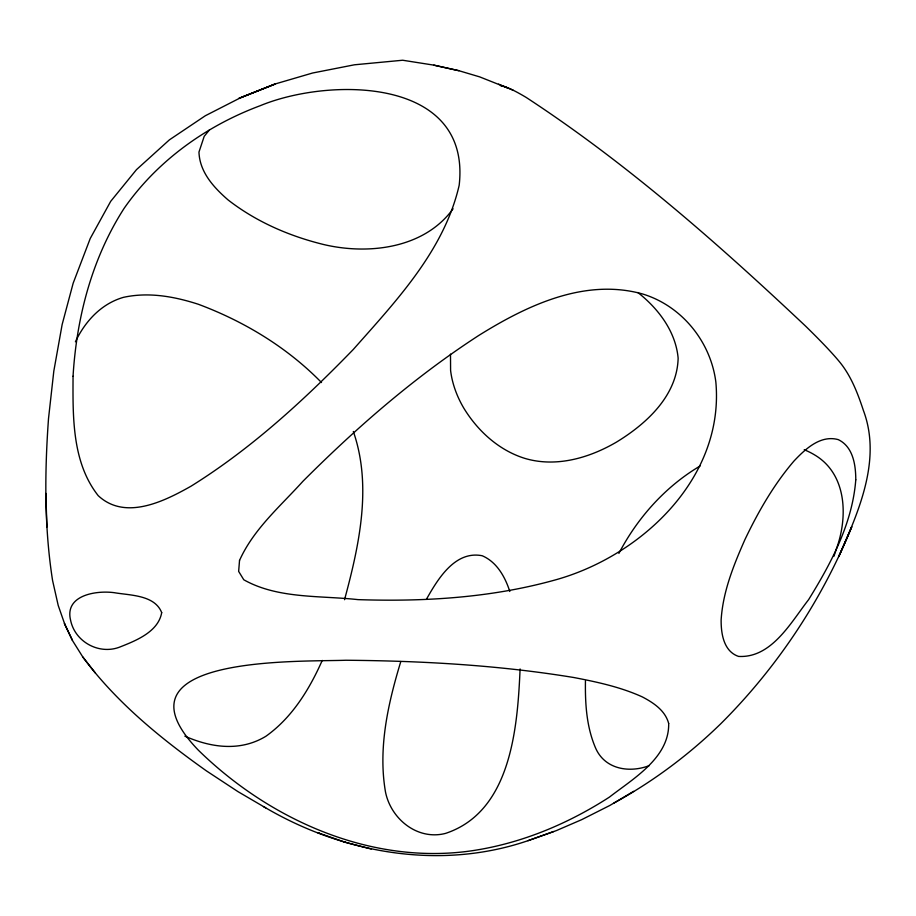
<?xml version="1.0" encoding="UTF-8"?>
<svg xmlns="http://www.w3.org/2000/svg" width="916" height="916" viewBox="0 0 916 916"><rect width="100%" height="100%" fill="white"/><g stroke="black" fill="none" stroke-linecap="round" stroke-linejoin="round"><path stroke-width="1.37" d="M64.841 624.449L58.212 605.453L52.578 580.504C44.208 527.032 44.621 472.541 48.502 418.681L53.815 371.117L62.139 324.55L73.165 283.204L90.237 238.492L110.699 201.337L136.495 169.632L169.391 139.862L205.356 115.725L241.332 97.348L275.407 83.94L238.858 98.424L274.823 84.066L312.574 73.017L354.435 64.796L402.674 60.238L433.84 65.139L458.882 70.704L479.629 76.864L508.3 88.245M450.489 354.126L450.592 370.373A66.983 42.17 60.1 0 0 463.874 408.261C477.786 431.012 498.773 450.18 524.513 458.286C555.772 467.767 589.137 458.08 616.491 442.096C646.456 423.81 677.176 395.781 678.138 358.167C675.71 331.455 658.375 308.635 637.857 292.513M344.542 599.694C359.118 545.592 372.343 486.144 353.324 431.482M400.796 661.535C388.063 703.454 377.93 748.04 385.476 791.893C390.834 818.996 417.501 840.67 445.531 833.4C511.277 811.645 517.517 727.384 520.093 668.943M322.237 660.425C309.402 689.37 292.135 717.583 265.938 736.235A509.743 186.566 69.3 0 1 204.6 743.128A512.342 187.517 69.3 0 1 184.872 736.155M618.884 553.401C637.49 517.838 665.417 486.476 700.122 465.992M75.41 341.771C85.062 321.379 101.218 303.757 123.408 297.356C148.529 291.826 174.212 296.463 198.325 304.261C244.148 321.356 287.269 347.439 321.516 382.545M426.524 599.11C437.859 578.981 455.103 550.356 482.205 555.749C496.861 562.012 505.128 576.954 509.8 591.473M453.077 208.779C424.348 248.465 368.713 255.083 323.966 244.595C289.456 236.191 256.182 221.786 228.038 199.894C213.737 187.436 199.619 172.094 198.967 152.067L204.211 136.312L209.443 129.958M633.632 791.344L609.907 805.427L581.74 819.637L556.298 830.629L527.971 840.693C440.894 870.486 344.038 853.655 265.697 807.855L263.464 806.572M613.903 803.057C651.711 782.333 686.645 756.513 717.743 726.663L720.354 724.167C776.802 668.05 821.789 600.415 851.8 526.689L838.781 556.55C858.601 511.62 881.89 459.798 863.422 410.517C857.697 393.159 850.964 375.526 839.113 361.351A133.599 10.74 41.4 0 0 805.53 326.073C717.972 243.599 627.094 163.449 526.253 97.474A351.091 28.213 41.4 0 0 500.651 85.761M527.971 840.693L553.688 831.533M649.204 765.65C629.086 773.287 604.503 769.268 595.4 747.605C586.446 726.525 585.095 703.419 585.45 680.794M458.882 70.704L433.84 65.139M371.198 849.029L344.267 842.033L345.275 842.296L317.921 832.758L319.363 833.251M498.579 84.157L513.166 90.237M265.697 807.855L237.988 791.642L206.421 770.883C160.678 738.41 116.263 702.343 82.761 656.932L72.421 640.456L64.418 623.544L72.456 640.33M82.623 656.772L95.436 673.111M45.834 493.438L46.911 526.998L46.888 526.059M833.869 556.344A116.744 33.503 -58 0 0 836.342 549.005C848.136 517.105 847.002 473.835 814.358 454.76A860.502 246.976 -58 0 0 804.225 449.745M73.051 376.247C72.856 416.62 71.917 462.294 98.207 495.659C125.229 520.826 164.147 501.384 191.009 486.201C251.305 448.68 303.963 400.246 353.278 349.477C396.239 300.895 444.249 250.377 459.179 185.261C471.488 76.829 329.256 77.104 260.167 105.718C206.157 125.847 157.277 160.769 124.141 208.31C91.978 258.278 76.601 317.314 73.051 376.247M668.68 723.48C669.367 757.795 633.277 778.589 609.449 797.092C567.748 824.022 520.872 843.579 471.603 850.804C370.877 865.345 269.522 819.774 198.371 750.204C106.714 655.146 298.158 661.936 345.767 660.253C422.058 660.848 498.544 665.153 573.908 677.531C597.232 682.008 620.67 687.057 642.391 696.939C653.577 702.835 665.245 710.518 668.68 723.48M239.523 560.466L238.652 571.401L243.782 579.771C277.903 599.007 320.188 595.423 357.996 599.625C423.639 601.801 490.06 597.896 553.63 580.389C640.616 556.939 724.636 478.289 715.843 381.995C710.656 341.565 681.733 305.807 642.471 293.944C584.637 277.88 526.792 305.497 478.656 335.531C414.639 377.037 356.793 427.36 302.944 481.255C280.399 506.25 253.492 529.15 239.523 560.466M161.697 612.632C158.365 631.628 136.484 640.456 120.431 646.799C99.638 655.364 74.998 642.15 70.578 620.166C64.418 595.079 96.363 590.225 114.317 592.698C130.278 595.434 154.735 594.896 161.697 612.632M855.773 479.812C852.452 523.38 831.144 563.145 808.588 599.682C791 622.204 771.627 658.283 738.559 656.417C723.674 651.413 721.018 633.666 721.132 620.006C722.85 591.816 733.613 565.241 744.891 539.673C758.242 511.746 773.768 484.61 793.977 461.034C805.198 449.149 820.404 434.699 838.232 439.611C853.128 446.71 855.773 465.019 855.773 479.812"/></g></svg>
